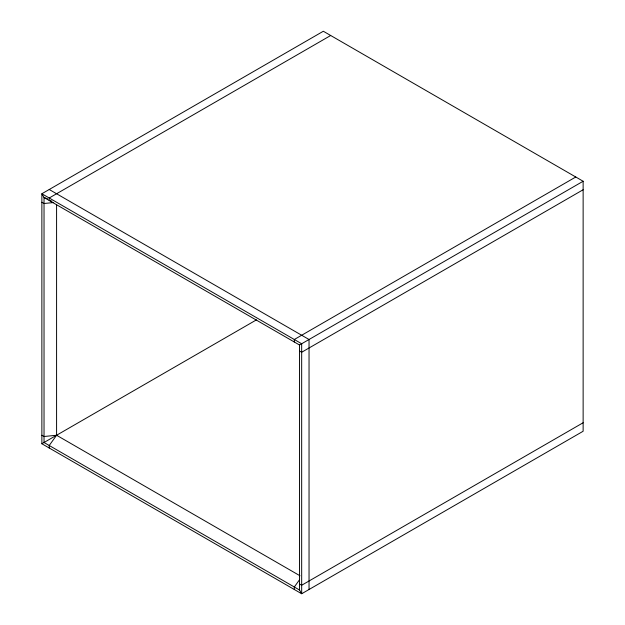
<?xml version="1.0" encoding="UTF-8"?>
<svg xmlns="http://www.w3.org/2000/svg" width="625" height="625" viewBox="0 0 625 625"><rect width="100%" height="100%" fill="white"/><g stroke="black" fill="none" stroke-linecap="round" stroke-linejoin="round"><path stroke-width="0.94" d="M299.406 579.906L294.312 587L294.312 589.5M330.688 35.5L49.227 198L49.227 200.5L51.984 201.156M41.867 443.75L301.672 593.75L583.133 431.25L583.133 181.25L323.328 31.25L41.867 193.75L41.867 443.75L256.469 319.852M575.773 177L294.312 339.5L294.312 342M299.508 345L299.508 590L301.672 593.75L301.672 343.75L41.867 193.75L44.031 197.5L299.508 345L583.133 181.25M583.133 189.75L301.672 352.25L299.508 351M583.133 422.75L301.672 585.25L299.508 584M53.688 202.539L44.031 203.5L41.867 202.25M47.617 198.859L44.031 197.5L44.031 442.5L299.508 590M49.227 189.5L309.039 339.5L309.039 589.5M299.984 575.773L56.586 435.25L44.031 436.5L41.867 435.25M56.586 205.172L56.586 435.25L49.227 445.5L49.227 448"/></g></svg>
